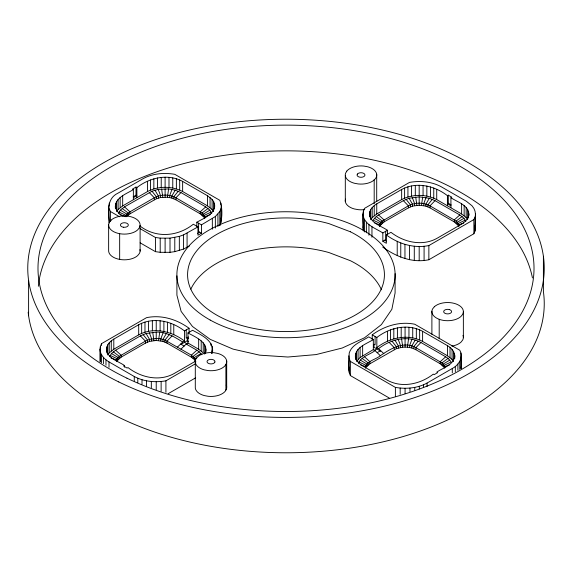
<?xml version="1.0" encoding="UTF-8"?>
<svg xmlns="http://www.w3.org/2000/svg" width="572" height="572" viewBox="0 0 572 572"><rect width="100%" height="100%" fill="white"/><g stroke="black" fill="none" stroke-linecap="round" stroke-linejoin="round"><path stroke-width="0.86" d="M124.496 367.16L124.496 365.537C118.275 361.132 107.214 358.458 106.535 349.242C106.642 344.737 110.124 341.255 113.799 339.117L138.696 324.739C153.41 316.724 171.729 321.014 184.463 330.916L184.463 340.998L182.711 342.049C174.71 337.015 166.073 331.688 156.227 332.11L156.227 340.469L162.97 341.398L167.031 343.121L191.377 357.178L194.358 359.523L195.796 362.076L195.252 358.737L191.377 355.155L164.958 340.075L160.818 338.86L156.227 338.438L149.492 339.375L145.431 341.098L119.319 356.349L117.21 358.737L116.481 361.39M444.823 367.96L444.094 365.315L441.984 362.92L415.873 347.669C403.775 340.683 390.29 348.798 380.344 355.712L375.089 350.65L373.33 349.592L373.337 339.518L368.726 336.851C361.861 341.391 352.016 344.287 349.227 352.981C348.984 360.396 347.275 368.568 350.371 375.575L389.289 398.041M454.769 358.344C455.577 352.967 452.109 348.119 447.504 345.688L422.608 331.317C407.893 323.294 389.575 327.584 376.841 337.487L376.841 348.934L380.666 351.187M387.444 234.484L387.444 230.28C381.224 225.868 370.163 223.194 369.483 213.978C369.591 209.474 373.08 205.999 376.748 203.854L401.651 189.482C416.359 181.467 434.684 185.75 447.418 195.66L448.291 195.152L451.801 197.176L450.922 197.683L450.922 207.808M465.844 221.435L463.963 218.254L459.795 214.95L435.035 200.658L429.315 198.255L419.183 196.847L419.183 205.205L425.925 206.142L429.98 207.865L454.325 221.922L458.208 225.504L458.208 223.48L456.098 221.092L429.98 205.841C423.402 202.281 414.965 202.281 408.387 205.841L382.275 221.092L380.166 223.48L379.436 226.126M108.873 205.899L109.259 222.901C108.065 212.577 106.471 198.527 117.882 193.214L143.143 178.636C152.738 173.445 164.164 172.494 174.789 174.317L219.812 200.307C222.565 207.765 222.565 218.204 219.812 225.661L219.812 211.49L220.956 208.73L221.343 205.899M115.408 208.43C113.992 197.919 126.426 193.901 133.369 189.597L133.369 199.721M99.993 361.64L99.993 349.242L100.379 346.41L101.53 343.65L146.546 317.66C161.533 314.557 176.905 319.376 189.067 328.257L189.067 332.418M212.462 352.781C214.421 340.676 201.144 334.906 192.578 330.28L187.966 332.94C194.923 336.808 210.053 342.885 204.712 353.668M212.462 349.242L211.504 353.453M363.334 211.154L363.334 230.981C363.098 223.573 361.382 215.401 364.486 208.387L409.502 182.396C420.127 180.573 431.553 181.524 441.148 186.715L466.409 201.301L472 205.77L473.888 208.387L475.032 211.154L475.418 213.978L475.032 230.981L473.888 233.741L428.864 259.738C412.341 263.334 395.924 256.592 382.675 247.018M362.948 228.156L363.334 225.325M348.841 369.984L349.227 367.16M355.376 357.5C354.54 347.39 366.731 343.872 373.337 339.518M365.322 367.96C366.33 360.803 375.775 359.681 380.344 355.712M450.922 197.683C457.142 202.088 468.203 204.762 468.883 213.978C468.775 218.483 465.286 221.965 461.618 224.102L436.722 238.481C422.007 246.496 403.682 242.213 390.955 232.303L386.343 234.963L386.343 243.293L382.84 241.262L382.84 232.94C375.489 228.214 363.527 224.453 362.948 213.978M454.769 355.813C454.089 365.029 443.035 367.703 436.808 372.115L437.687 372.615L434.184 374.646L433.304 374.138C420.57 384.041 402.252 388.331 387.537 380.316L362.641 365.937C358.973 363.799 355.484 360.317 355.376 355.813M475.032 230.981L475.418 213.978M372.236 339.825L372.236 334.827C384.398 325.947 399.771 321.128 414.757 324.231L459.774 350.221C463.928 357.15 458.701 365.243 452.295 368.49L427.034 383.076C417.446 388.266 406.013 389.217 395.388 387.394L350.371 361.404L349.227 358.644L348.841 355.813M211.769 213.349L209.888 210.174L205.72 206.871L180.959 192.571L175.239 190.169L168.597 188.924L167.432 197.226L171.85 198.055L175.904 199.778L200.25 213.835L204.125 217.424L204.125 215.394L202.016 213.006L175.904 197.755C169.326 194.194 160.889 194.194 154.311 197.755L129.966 211.812L126.977 214.157L125.54 216.702M159.724 332.268L158.551 340.569M422.672 197.004L421.507 205.312M408.565 338.838L407.393 347.147L411.811 347.976L415.873 349.699L440.218 363.756L444.094 367.338L444.094 365.315L451.194 361.954L448.019 358.365L445.688 356.785L420.921 342.492C407.25 334.963 390.326 339.453 378.592 348.627L376.841 347.569C389.603 337.73 407.9 333.419 422.608 341.441L447.504 355.813L452.066 359.438L453.56 361.511M172 189.396L169.698 195.517L169.698 197.54M163.127 332.74L160.818 338.86L160.818 340.883M426.076 197.476L423.773 203.603L423.773 205.627M411.969 339.31L409.659 345.431L409.659 347.461M118.447 213.349L120.327 210.174L124.496 206.871L151.995 191.227L158.215 189.396L168.597 188.924M109.567 356.692L111.454 353.517L115.615 350.214L140.383 335.914L146.103 333.512L156.227 332.11M358.408 363.27C361.268 356.449 369.634 354.676 375.089 350.65M473.888 233.741L473.888 219.569L475.032 216.809M175.239 190.169L171.85 196.032L171.85 198.055M166.359 333.512L162.97 339.375L162.97 341.398M429.315 198.255L425.925 204.118L425.925 206.142M415.201 340.083L411.811 345.946L411.811 347.976M133.369 189.597L132.489 189.089L136 187.065L136.88 187.573C149.607 177.67 167.932 173.38 182.64 181.395L207.543 195.774L212.105 199.399L213.592 201.473L213.592 211.597L212.105 209.524L207.543 205.899L182.64 191.52C171.915 185.9 158.294 185.9 147.576 191.52L122.673 205.899L118.111 209.524L116.624 211.597L116.624 201.473M107.75 354.94L109.238 352.867L113.799 349.242L138.696 334.863C153.403 326.841 171.7 331.152 184.463 340.998L184.463 342.363L180.63 344.616L180.63 344.051L184.141 346.074M213.592 201.473C218.933 212.255 203.804 218.325 196.847 222.193L201.451 224.853L215.358 216.531L219.812 211.49M156.227 340.469L149.492 341.398L145.431 343.121L121.085 357.178L117.21 360.768L117.21 358.737L110.11 355.384M370.699 219.677L372.186 217.603L376.748 213.978L401.651 199.607C412.376 193.987 425.997 193.987 436.722 199.607L461.618 213.978L466.18 217.603L467.667 219.677M419.183 196.847L409.059 198.255L403.332 200.658L378.571 214.95L376.233 216.531L373.066 220.127L380.166 223.48L380.166 225.504L384.041 221.922L408.387 207.865L412.441 206.142L419.183 205.205M356.592 361.511L360.11 357.521L373.33 349.592M407.393 347.147L402.752 347.147L396.346 348.677L369.927 363.756L366.051 367.338L366.051 365.315L358.959 361.954M178.221 191.227L173.838 196.732L173.838 198.756M169.348 334.57L164.958 340.075L164.958 342.106M432.296 199.306L427.913 204.819L427.913 206.842M418.189 341.141L413.799 346.653L413.799 348.677M180.959 192.571L175.904 197.755L175.904 199.778M172.079 335.914L167.031 341.098L167.031 343.121M435.035 200.658L429.98 205.841L429.98 207.865M420.921 342.492L415.873 347.669L415.873 349.699M177.449 347.111L182.711 342.049M180.952 349.142L186.215 344.079L187.973 343.021L187.966 332.94M167.432 197.226L160.517 197.54L156.378 198.756L129.966 213.835L126.977 216.18L126.977 214.157L120.327 210.174M205.72 206.871L200.25 211.812L200.25 213.835M201.902 354.762L199.178 351.794L196.839 350.214L191.377 355.155L191.377 357.178M459.795 214.95L454.325 219.898L454.325 221.922M445.688 356.785L440.218 361.726L440.218 363.756M208.058 208.451L202.016 213.006L202.016 215.029M199.178 351.794L193.143 356.349L193.143 358.372M462.133 216.531L456.098 221.092L456.098 223.116M448.019 358.365L441.984 362.92L441.984 364.95M209.888 210.174L203.239 214.157L203.239 216.18M201.008 353.517L194.358 357.5L194.358 359.523M463.963 218.254L457.314 222.236L457.314 224.26M449.849 360.088L443.2 364.071L443.2 366.094M133.197 196.782L136 195.166L136.88 195.674L133.369 197.697M140.161 228.664L155.427 237.48L160.203 238.138L170.013 238.138L179.336 236.393L183.526 234.906L197.948 226.884L197.948 235.206L201.451 233.183L201.451 224.853M197.54 233.355L199.649 232.139M140.161 242.843L155.427 251.651L160.203 252.316L170.013 252.316L174.789 251.651L183.526 249.085L189.368 246.01M124.496 365.537L123.616 366.044L127.12 368.068L127.999 367.567C140.733 377.47 159.052 381.76 173.766 373.738L195.645 361.104M184.463 330.916L189.067 328.257M188.467 336.929L186.215 338.231L186.215 329.901M188.667 341.555L187.266 340.748L184.463 342.363L187.273 343.986M382.84 232.94L387.444 230.28M451.101 204.869L448.291 203.246L447.418 203.754L450.922 205.777M382.84 241.262L385.692 239.618L385.692 231.295M99.993 349.242C100.129 354.854 104.426 359.237 109.009 361.919L134.27 376.505C143.858 381.696 155.291 382.647 165.916 380.823L195.674 363.642M168.204 393.672L195.674 377.813M386.343 234.963C398.512 243.844 413.878 248.67 428.864 245.56L473.888 219.569M374.031 350.557L376.841 348.934L374.038 347.318L374.038 344.201L375.089 344.802L375.089 336.479M377.162 352.645L380.666 350.622M211.225 212.04L204.125 215.394L204.855 218.046M465.301 220.127L458.208 223.48L458.93 226.126M196.825 357.993L195.252 358.737L195.252 360.768M210.403 214.607L204.676 216.702L204.676 218.054M463.663 222.987L458.751 224.789L458.751 226.14M449.549 364.822L444.637 366.623L444.637 367.968M374.703 222.987L379.622 224.789L379.622 226.14M119.813 214.607L124.725 216.402M360.596 364.822L365.508 366.623L365.508 367.968M110.932 357.95L116.667 360.045L116.667 361.397M118.99 212.04L126.09 215.394L126.09 216.745M384.649 240.219L386.05 241.034M197.948 226.884L193.336 224.217C177.763 236.629 156.135 238.452 140.026 226.04M201.451 233.183L198.598 231.531L198.598 223.209M372.236 334.827L376.841 337.487M109.259 208.73L110.403 211.49L119.562 216.774M188.667 338.438L187.266 337.623L187.266 340.748M186.215 344.079L196.839 350.214M187.973 343.021L198.663 349.242L203.224 352.867L203.224 342.742M374.403 218.254L381.052 222.236L381.052 224.26M360.296 360.088L366.945 364.071L366.945 366.094M111.454 353.517L118.104 357.5L118.104 359.523M122.673 216.023C119.005 213.878 115.515 210.403 115.408 205.899M376.233 216.531L382.275 221.092L382.275 223.116M362.126 358.365L368.161 362.92L368.161 364.95M122.158 208.451L128.192 213.006L128.192 215.029M113.285 351.794L119.319 356.349L119.319 358.372M378.571 214.95L384.041 219.898L384.041 221.922M364.464 356.785L369.927 361.726L369.927 363.756M124.496 206.871L129.966 211.812L129.966 213.835M115.615 350.214L121.085 355.155L121.085 357.178M378.592 348.627L383.855 353.689M403.332 200.658L408.387 205.841L408.387 207.865M389.225 342.492L394.28 347.669L394.28 349.699M149.256 192.571L154.311 197.755L154.311 199.778M140.383 335.914L145.431 341.098L145.431 343.121M406.07 199.306L410.453 204.819L410.453 206.842M391.956 341.141L396.346 346.653L396.346 348.677M151.995 191.227L156.378 196.732L156.378 198.756M143.114 334.57L147.505 340.075L147.505 342.106M409.059 198.255L412.441 204.118L412.441 206.142M394.945 340.083L398.334 345.946L398.334 347.976M154.976 190.169L158.365 196.032L158.365 198.055M146.103 333.512L149.492 339.375L149.492 341.398M412.29 197.476L414.593 203.603L414.593 205.627M398.176 339.31L400.486 345.431L400.486 347.461M158.215 189.396L160.517 195.517L160.517 197.54M149.335 332.74L151.644 338.86L151.644 340.883M415.694 197.004L416.859 205.312M401.58 338.838L402.752 347.147M161.619 188.924L162.784 197.226M152.738 332.268L153.911 340.569M475.032 225.325L475.418 228.156M460.925 367.16L461.118 368.568M221.057 217.946L221.343 220.07M196.847 222.193L196.847 226.398M543.4 256.263L543.4 291.62A258.244 149.099 0 0 1 303.846 452.416A258.244 149.099 0 0 1 28.178 312.226M468.883 213.978L468.883 215.665M468.575 211.74L468.575 217.911M467.667 209.559L467.667 218.833M466.18 207.479L466.18 217.603M464.142 205.562L464.142 215.687M463.363 312.005L463.363 337.723M461.618 203.854L461.618 213.978M461.311 355.813L461.311 368.218M460.925 352.981L460.925 368.389M459.774 361.404L459.774 369.376M457.893 364.028L457.893 370.227M455.326 366.445L455.326 371.764M454.468 353.575L454.468 358.637M453.56 351.387L453.56 360.667M452.295 368.49L452.295 372.923M452.066 349.313L452.066 359.438M450.035 347.397L450.035 357.521M448.291 195.152L448.291 203.246M447.504 345.688L447.504 355.813M447.418 195.66L447.418 205.777M439.196 319.305L439.196 338.81M436.722 189.482L436.722 199.607M433.762 188.024L433.762 198.148M431.896 311.247L431.896 334.298M430.444 186.851L430.444 196.975M428.864 245.56L428.864 259.738M427.034 383.076L427.034 386.622M426.848 185.986L426.848 196.11M424.088 246.225L424.088 260.396M423.494 384.827L423.494 387.48M423.065 185.464L423.065 195.588M422.608 331.317L422.608 341.441M419.648 329.858L419.648 339.975M419.297 386.307L419.297 388.967M419.183 185.285L419.183 195.41M419.183 246.446L419.183 260.618M416.33 328.678L416.33 338.803M415.308 185.464L415.308 195.588M414.757 387.394L414.757 390.054M414.285 246.225L414.285 260.396M412.734 327.82L412.734 337.945M411.518 185.986L411.518 196.11M409.974 388.059L409.974 391.598M409.502 245.56L409.502 259.738M408.951 327.298L408.951 337.423M407.929 186.851L407.929 196.975M405.076 327.12L405.076 337.244M405.076 338.681L405.076 347.04M405.076 388.281L405.076 393.593M404.955 244.473L404.955 258.651M404.611 188.024L404.611 198.148M401.651 189.482L401.651 199.607M401.194 327.298L401.194 337.423M400.765 242.993L400.765 257.164M400.171 388.059L400.171 394.258M397.411 327.82L397.411 337.945M397.218 241.248L397.218 255.419M395.388 387.394L395.388 396.253M395.095 273.659L395.095 292.943L391.863 309.28L381.424 324.581L364.478 337.802L342.185 348.033L316.059 354.59L287.888 357.021L259.588 355.155L233.09 349.127L210.196 339.346L192.471 326.476L181.117 311.39L176.905 295.131L176.905 275.84M393.815 328.678L393.815 338.803M390.497 329.858L390.497 339.975M387.537 331.317L387.537 341.441M376.705 174.267L376.705 199.985A15.744 9.095 0 0 1 376.683 201.573M376.748 203.854L376.748 213.978M374.188 179.837L374.188 203.775M374.224 205.562L374.224 215.687M372.186 207.479L372.186 217.603M371.957 226.662L371.957 237.287M370.699 209.559L370.699 218.833M369.791 211.74L369.791 216.802M369.483 213.978L369.483 216.509M368.933 224.617L368.933 235.242M366.366 222.193L366.366 232.825M364.486 219.569L364.486 231.975M362.641 345.688L362.641 355.813M360.11 347.397L360.11 357.521M358.079 349.313L358.079 359.438M356.592 351.387L356.592 360.667M355.684 353.575L355.684 359.738M350.371 361.404L350.371 375.575M349.227 358.644L349.227 372.815M345.309 175.74L345.309 201.451M226.691 360.903L226.691 386.615M225.89 364.335L225.89 390.047M220.956 203.067L220.956 204.84M220.956 208.73L220.956 222.901M217.925 214.107L217.925 226.512M215.358 216.531L215.358 228.049M214.5 203.653L214.5 208.716M212.334 218.575L212.334 229.208M212.105 199.399L212.105 209.524M212.083 346.41L212.083 353.496M210.932 343.65L210.932 345.424M210.067 197.483L210.067 207.607M207.543 195.774L207.543 205.899M205.927 349.242L205.927 351.773M205.62 347.004L205.62 353.167M204.712 344.816L204.712 354.097M201.194 340.826L201.194 350.951M198.663 339.117L198.663 349.242M195.295 362.376L195.295 388.088A15.744 9.095 0 0 0 204.247 395.567L208.158 396.296A15.744 9.095 0 0 0 225.225 391.248L226.483 388.989A15.744 9.095 0 0 0 226.226 385.056M187.073 233.162L187.073 247.333M183.526 234.906L183.526 249.085M182.64 181.395L182.64 191.52M179.687 179.937L179.687 190.061M179.336 236.393L179.336 250.565M176.369 178.764L176.369 188.889M174.789 237.48L174.789 251.651M173.766 324.739L173.766 334.863M172.773 177.906L172.773 188.031M170.806 323.28L170.806 333.404M170.013 238.138L170.013 252.316M168.99 177.377L168.99 187.502M167.489 322.107L167.489 332.232M165.916 380.823L165.916 392.335M165.108 177.206L165.108 187.33M165.108 188.767L165.108 197.118M165.108 238.367L165.108 252.538M163.892 321.25L163.892 331.374M161.225 177.377L161.225 187.502M161.132 381.488L161.132 391.227M160.203 238.138L160.203 252.316M160.11 320.728L160.11 330.845M157.443 177.906L157.443 188.031M156.227 320.549L156.227 330.673M156.227 381.71L156.227 389.682M155.427 237.48L155.427 251.651M153.847 178.764L153.847 188.889M152.352 320.728L152.352 330.845M151.33 381.488L151.33 387.687M150.529 179.937L150.529 190.061M148.57 321.25L148.57 331.374M147.576 181.395L147.576 191.52M146.546 380.823L146.546 386.136M144.973 322.107L144.973 332.232M142.006 379.736L142.006 384.162M141.656 323.28L141.656 333.404M140.104 225.397L140.104 251.108M138.696 324.739L138.696 334.863M137.809 378.249L137.809 382.682M136.88 187.573L136.88 197.697M136 187.065L136 195.166M134.27 376.505L134.27 380.938M122.673 195.774L122.673 205.899M120.149 197.483L120.149 207.607M119.662 233.691L119.662 259.409A15.744 9.095 0 0 0 137.666 255.598L139.396 253.446A15.744 9.095 0 0 0 139.976 249.528M118.111 199.399L118.111 209.524M115.716 203.653L115.716 208.716M113.799 339.117L113.799 349.242M111.268 340.826L111.268 350.951M110.403 211.49L110.403 221.228M109.259 203.067L109.259 205.727M109.238 342.742L109.238 352.867M109.009 361.919L109.009 367.238M108.637 224.639L108.637 250.35A15.744 9.095 0 0 0 119.662 259.409M107.75 344.816L107.75 354.097M106.835 347.004L106.835 352.91M105.977 359.874L105.977 365.186M103.41 357.457L103.41 363.656M101.53 343.65L101.53 345.424M101.53 354.833L101.53 362.805M100.379 346.41L100.379 361.811M28.6 280.38L28.6 315.737M190.855 289.153A98.42 56.821 0 0 1 328.957 252.559L350.414 260.718A98.42 56.821 0 0 1 381.438 289.804M364.721 209.552A15.744 9.095 0 0 1 358.179 209.659L354.261 208.937A15.744 9.095 0 0 1 345.517 199.085M38.353 286.257A248.012 143.186 0 0 1 278.764 150.908A248.012 143.186 0 0 1 532.439 277.935M462.998 335.356A15.744 9.095 0 0 1 462.655 340.061L460.925 342.213A15.744 9.095 0 0 1 451.866 346.096M357.436 174.045L357.128 174.617A3.94 2.274 0 0 0 359.352 177.063A3.94 2.274 0 0 0 364.028 176.462L364.578 175.962A3.94 2.274 0 0 0 362.662 172.944A3.94 2.274 0 0 0 357.436 174.045M214.879 362.047L214.557 362.612A3.947 2.281 0 0 1 209.302 363.699A3.947 2.281 0 0 1 207.429 360.66L207.986 360.16A3.947 2.281 0 0 1 212.684 359.581A3.947 2.281 0 0 1 214.879 362.047M226.483 363.27L225.225 365.529A15.744 9.095 0 0 1 208.158 370.584L204.247 369.855A15.744 9.095 0 0 1 196.761 357.743L198.992 355.748A15.744 9.095 0 0 1 213.821 352.695L217.739 353.424A15.744 9.095 0 0 1 226.483 363.27M346.775 171.114L345.517 173.366A15.744 9.095 0 0 0 354.261 183.219L358.179 183.948A15.744 9.095 0 0 0 373.008 180.895L375.239 178.9A15.744 9.095 0 0 0 367.753 166.788L363.842 166.059A15.744 9.095 0 0 0 346.775 171.114M111.075 220.148L109.345 222.301A15.744 9.095 0 0 0 117.739 233.262A15.744 9.095 0 0 0 137.666 229.887L139.396 227.735A15.744 9.095 0 0 0 130.995 216.767A15.744 9.095 0 0 0 111.075 220.148M434.334 306.756L432.604 308.909A15.744 9.095 0 0 0 441.005 319.877A15.744 9.095 0 0 0 460.925 316.495L462.655 314.343A15.744 9.095 0 0 0 454.261 303.382A15.744 9.095 0 0 0 434.334 306.756M123.659 227.248L122.68 227.07A3.94 2.274 0 0 1 120.814 224.045A3.94 2.274 0 0 1 126.055 222.966L126.92 223.287A3.94 2.274 0 0 1 127.928 225.99A3.94 2.274 0 0 1 123.659 227.248M449.32 309.574L448.341 309.388A3.94 2.274 0 0 0 444.072 310.653A3.94 2.274 0 0 0 445.08 313.356L445.946 313.678A3.94 2.274 0 0 0 451.186 312.598A3.94 2.274 0 0 0 449.32 309.574M350.414 231.789L328.957 223.631A98.42 56.821 0 0 0 187.595 273.881A98.42 56.821 0 0 0 326.219 326.612A98.42 56.821 0 0 0 350.414 231.789M126.934 378.178A248.012 143.186 0 0 0 530.323 292.928A248.012 143.186 0 0 0 200.743 133.862A248.012 143.186 0 0 0 126.934 378.178M210.196 320.055A109.109 62.991 0 0 0 391.863 289.997A109.109 62.991 0 0 0 255.941 214.193A109.109 62.991 0 0 0 210.196 320.055M118.761 381.932A258.244 149.099 0 0 0 540.032 295.138A258.244 149.099 0 0 0 199.206 127.899A258.244 149.099 0 0 0 118.761 381.932"/></g></svg>
